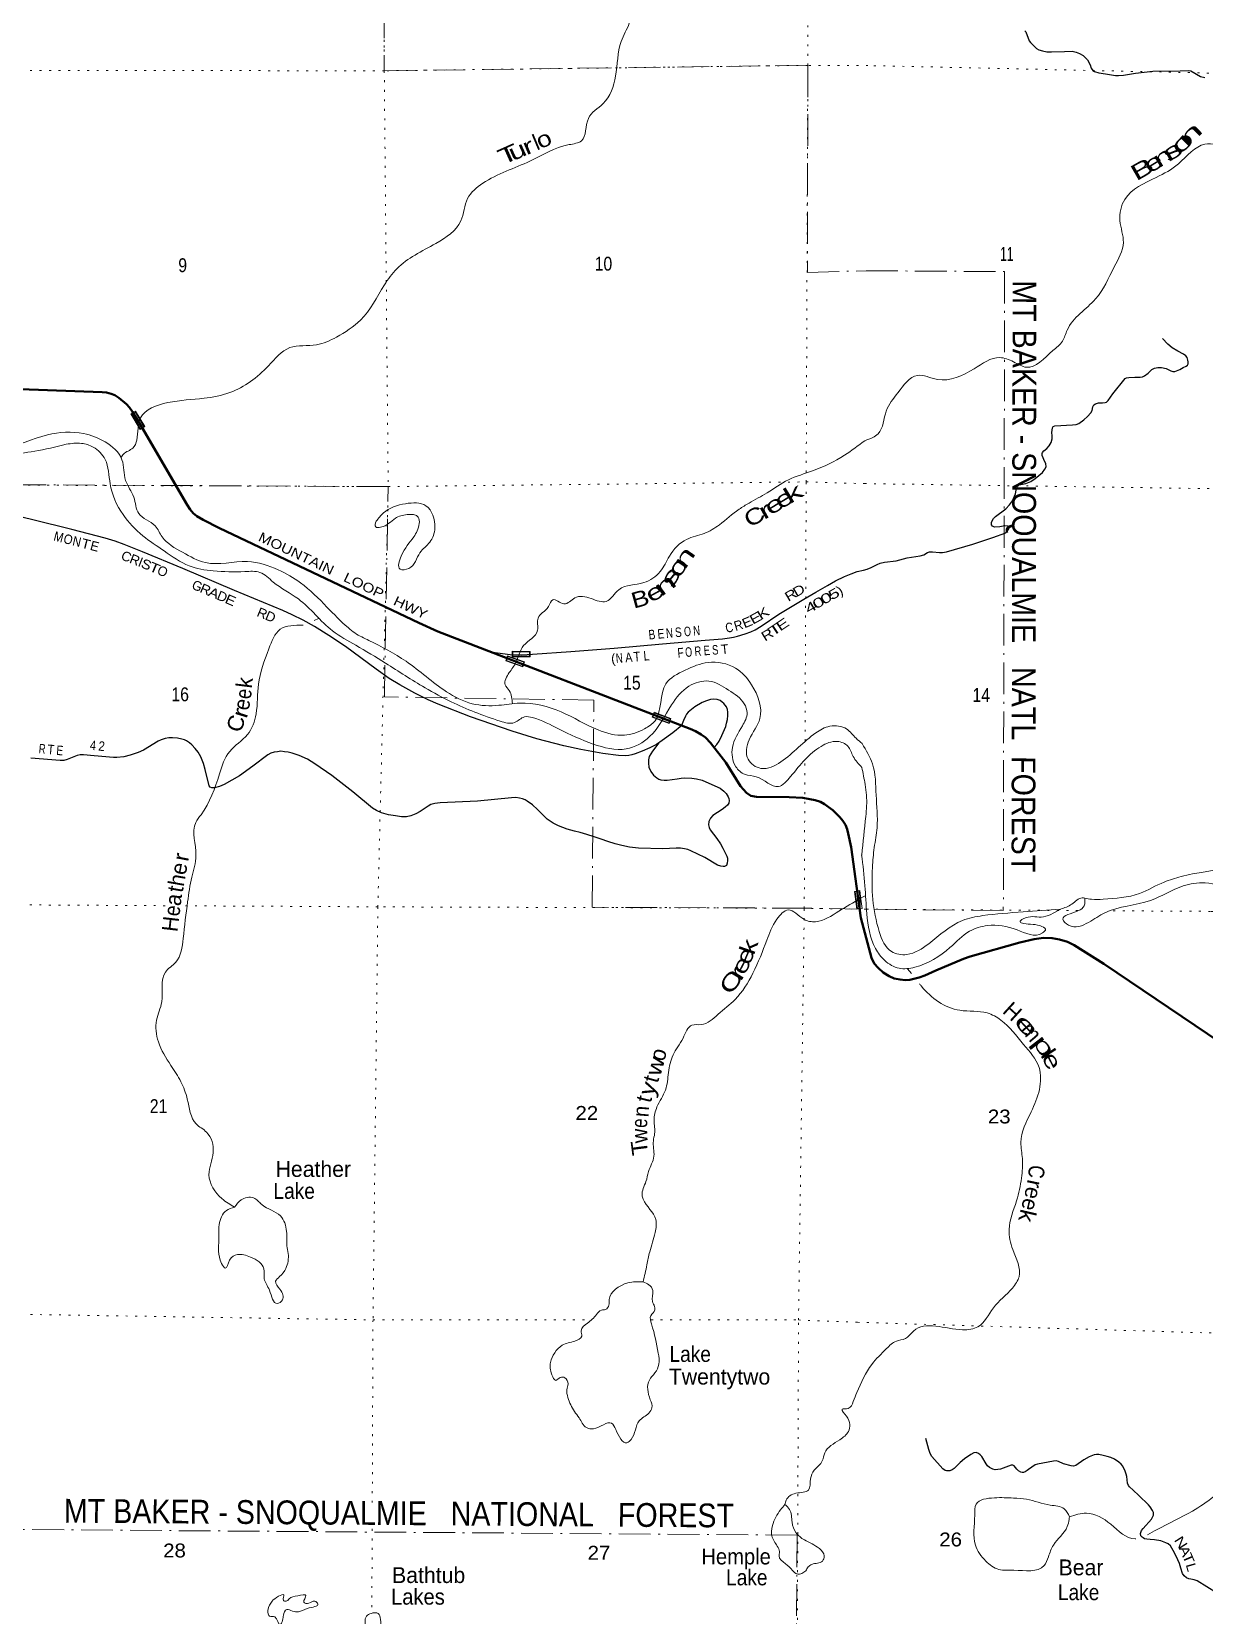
# Model space of a CAD drawing. Header units: feet. Extents: x -1048576 to 137166, y -268550 to 2097152.
# Drawn here: x -195165 to -180386, y 204763 to 224727 of the extents above; entities that cross this region are included whole.
import ezdxf
from ezdxf.enums import TextEntityAlignment as Align

# ---------------------------------------------------------------- set-up
doc = ezdxf.new("R2010")
doc.units = ezdxf.units.FT
doc.header["$LTSCALE"] = 80
doc.linetypes.add('DOT_DASHED', pattern=[7.7, 5, -1.2, 0.3, -1.2])
doc.linetypes.add('DOTTED', pattern=[1.5, 0.3, -1.2])
for name, color, linetype, lineweight in [('26', 7, 'Continuous', 40), ('29', 7, 'Continuous', 25), ('31', 7, 'Continuous', 13), ('39', 7, 'Continuous', 13), ('44', 7, 'DOT_DASHED', 13), ('61', 7, 'Continuous', 13), ('7', 7, 'DOTTED', 13)]:
    doc.layers.add(name, color=color, linetype=linetype, lineweight=lineweight)
for name, color, linetype in [('27', 7, 'Continuous'), ('30', 7, 'Continuous'), ('41', 7, 'Continuous')]:
    doc.layers.add(name, color=color, linetype=linetype)

msp = doc.modelspace()

# ---------------------------------------------------------------- linework, layer by layer
at = {"layer": '26'}
for points in [[(-199673.25, 220381.6), (-194276.07, 220181.1), (-194223.41, 220177.78), (-194162.51, 220162.54), (-194114.66, 220142.96), (-194067.37, 220109.9), (-193971.11, 220031.96), (-193929.79, 219988.44), (-193892.23, 219936.24), (-193777.81, 219743.16), (-193203.88, 218763.63), (-193167.46, 218703.35), (-193128.32, 218657.64), (-193082.64, 218620.65), (-193002.76, 218573.51), (-192798.55, 218466.06), (-190284.32, 217274.69), (-190043.86, 217164.77), (-186866.95, 215938.92), (-186798.12, 215907.91), (-186728.52, 215866.56), (-186671.98, 215827.39), (-186611.23, 215762.23), (-186416.9, 215513.69), (-186229.26, 215214.79), (-186157.6, 215132.07), (-186101.05, 215095.07), (-186031.44, 215081.2), (-185616.3, 215076.02), (-185444.22, 215066.78), (-185357.22, 215053.72), (-185288.25, 215037.63), (-185222.37, 215016.72), (-185172.35, 214990.61), (-185068.15, 214911.82), (-184980.95, 214825.21), (-184939.63, 214777.33), (-184909.46, 214728.65), (-184886.34, 214671.78), (-184873.29, 214619.55), (-184838.34, 214444.96), (-184715.35, 213555.74)], [(-184715.35, 213555.73), (-184580.61, 213053.04), (-184547.21, 212982.15), (-184498.28, 212924.48), (-184434.11, 212866.81), (-184356.07, 212820.1), (-184292.74, 212792.81), (-184219.88, 212776.49), (-184155.71, 212771.05), (-184096.31, 212774.61), (-183980.63, 212802.61), (-183909.94, 212829.81), (-183771.25, 212890.23), (-183419.82, 213038.01), (-183335.74, 213069.21), (-182711.37, 213246.81), (-182530.98, 213286.84), (-182412.44, 213303.16), (-182304.78, 213299.9), (-182209.08, 213282.49), (-182110.12, 213253.11), (-182024.3, 213211.61), (-181652.64, 212976.02), (-180178.39, 211981.28)]]:
    msp.add_lwpolyline(points, dxfattribs=at)
at = {"layer": '29'}
for points in [[(-182647.23, 224739.37), (-182634.61, 224724.66), (-182591.85, 224612.94), (-182575.99, 224590.06), (-182502.18, 224514.07), (-182471.71, 224497.06), (-182426.19, 224485.85), (-182371.92, 224475), (-182311.03, 224473.03), (-182149.62, 224479.24), (-182052.78, 224479.34), (-181998.68, 224469.57), (-181959.43, 224453.29), (-181913.84, 224427.23), (-181885.47, 224400.27), (-181859.56, 224372.96), (-181825.18, 224310.04), (-181809.63, 224268.75), (-181790.09, 224238.35), (-181770.55, 224225.33), (-181714.1, 224210.13), (-181632.42, 224196.45), (-181503.52, 224175.4), (-181467.66, 224174.34), (-181403.65, 224179.74), (-181251.22, 224205.47), (-181034.97, 224228.53), (-180690.14, 224234.39), (-180591.28, 224238.07), (-180556.96, 224231.84), (-180431.83, 224163.63), (-180378.93, 224149.35)], [(-182306.93, 219674.5), (-182299.47, 219732.84), (-182289.41, 219750.85), (-182270.62, 219758.38), (-182046.61, 219769.15), (-182000.67, 219774.73), (-181967.51, 219789.45), (-181905.14, 219833.35), (-181856.51, 219877.59), (-181816.13, 219922.36), (-181798.23, 219952.87), (-181789.05, 219999.06), (-181777.05, 220022.23), (-181755.88, 220036.61), (-181718.44, 220046.11), (-181670.67, 220048.28), (-181635.94, 220050.45), (-181618.3, 220057.52), (-181596.86, 220078.68), (-181539.19, 220160.55), (-181381.93, 220354.4), (-181364.96, 220362.2), (-181336.34, 220367.43), (-181261.92, 220371.83), (-181193.05, 220371.77), (-181163.06, 220375.51), (-181138.78, 220386.96), (-181095.4, 220422.32), (-181047.89, 220469.61), (-181012.86, 220486.83), (-180972.71, 220494.04), (-180923.85, 220495.52), (-180866.23, 220479.38), (-180808.78, 220452.09), (-180782.46, 220443.07), (-180756.68, 220443.41), (-180695.89, 220467.29), (-180650.23, 220492.36), (-180613.39, 220510.71), (-180599.08, 220523.42), (-180589.51, 220538.94), (-180587.34, 220564.99), (-180591.47, 220587.81), (-180602.54, 220621.43), (-180620.41, 220640.96), (-180645.96, 220660.51), (-180719.81, 220697.83), (-180791.42, 220740.84), (-180844.62, 220787.59), (-180913.41, 220859.86)], [(-184679.16, 217940.46), (-184634.1, 217953.26), (-184586.34, 217970.62), (-184508.18, 218011.87), (-184469.11, 218027.07), (-184414.83, 218037.92), (-184269.4, 218054.83), (-184131.37, 218093.89), (-183967.51, 218118.21), (-183919.84, 218133.45), (-183876.42, 218159.5), (-183849.39, 218167.85), (-183811.29, 218170.36), (-183722.28, 218159.5), (-183684.29, 218159.85), (-183633.27, 218170.36), (-183302.7, 218267.73), (-183050.73, 218350.48), (-182888, 218411.15), (-182869.08, 218428.71), (-182851.71, 218450.42), (-182845.2, 218472.13), (-182847.95, 218482.83), (-182862.57, 218493.84), (-182900.04, 218496.18), (-182960.77, 218485.53), (-183029.41, 218481.13), (-183055.79, 218491.67), (-183068.81, 218511.21), (-183066.64, 218539.43), (-183057.71, 218560.5), (-183040.59, 218591.53), (-183018.11, 218614.03), (-182888.69, 218713.84), (-182840.86, 218763.04), (-182803.68, 218810.67), (-182765.21, 218900.55), (-182751.85, 218973.63), (-182736.47, 219004.79), (-182717.11, 219014.88), (-182633.04, 219030.56), (-182573.82, 219058.3), (-182518.6, 219094.41), (-182426.18, 219171.19), (-182393.62, 219212.44), (-182380.59, 219242.84), (-182382.76, 219284.09), (-182398.37, 219313.49), (-182417.53, 219354.3), (-182428.35, 219383.95), (-182428.35, 219407.83), (-182423.97, 219421.05), (-182408.81, 219442.57), (-182370.32, 219472.22), (-182339.34, 219505.53), (-182316.02, 219549.62), (-182302.44, 219592.37), (-182301.87, 219634.03), (-182306.93, 219674.5)], [(-186969.34, 215978.43), (-187084.44, 215887.02), (-187219.43, 215789.34), (-187289.35, 215739.68), (-187374.24, 215700.51), (-187472.32, 215655.24), (-187556.77, 215624.75), (-187599, 215610.67), (-187638.3, 215603.84), (-187678.74, 215598.93), (-187770.24, 215601.29), (-187968.15, 215628.85), (-188241.73, 215676.36), (-188456.67, 215722.64), (-188800.02, 215812.4), (-189106.92, 215909.57), (-189632.76, 216091.55), (-190040.93, 216248.71), (-190167.6, 216302.66), (-190334.15, 216387.11), (-190526.5, 216492.67), (-190660.21, 216574.77), (-190825.02, 216691.37), (-191209.2, 216974.88), (-191417.89, 217116.64), (-191598.61, 217228.32), (-191741.61, 217306.65), (-191880.01, 217377.02), (-192000.16, 217429.74), (-192609.51, 217681.68), (-193258.19, 217959.39), (-193766.25, 218171.03), (-193998.22, 218261.37), (-194112.02, 218303.65), (-194237.48, 218341.13), (-194658.97, 218450.2), (-195148.31, 218574.3), (-195819.82, 218733.8)], [(-189385.51, 216910.74), (-189291.76, 216897.9), (-189133.12, 216877.38), (-188992.2, 216872.05), (-188853.97, 216879.73), (-188369.19, 216914.31), (-187824.9, 216955.61), (-187213.58, 217008.42), (-186675.09, 217056.01), (-186456.6, 217071.69), (-186369.81, 217083.82), (-186318.21, 217093.21), (-186269.7, 217104.76), (-186170.43, 217135.43), (-186102.4, 217161.23), (-186044.55, 217186.8), (-185971.04, 217231.61), (-185746.29, 217383.07), (-185581.64, 217484.95), (-185433.86, 217571.74), (-185283.73, 217660.88), (-185134.86, 217744.74), (-185032.74, 217803.97), (-184920.6, 217857.48), (-184838.04, 217893.11), (-184760.78, 217919.87), (-184679.16, 217940.46)], [(-186564.48, 215702.44), (-186531.45, 215740.23), (-186501.17, 215784.25), (-186466.48, 215852.76), (-186430.8, 215929.68), (-186416.73, 215969.57), (-186407.81, 216009.95), (-186395.61, 216056.35), (-186391.9, 216106.22), (-186390.92, 216150.18), (-186395.61, 216183.02), (-186409.75, 216215.93), (-186440.18, 216258.09), (-186461.82, 216276.51), (-186489.44, 216295.63), (-186524.63, 216307.36), (-186567.38, 216310.92), (-186611.42, 216307.36), (-186658.34, 216293.28), (-186716.25, 216270.31), (-186807.19, 216215.32), (-186890.47, 216149.94), (-186911.68, 216124.38), (-186926.17, 216099.19), (-186951.56, 216042.28), (-186973.35, 215979.98)], [(-192546.49, 215347.58), (-192738.52, 215235.98), (-192799.54, 215209.54), (-192859.11, 215196.29), (-192893.37, 215193.12), (-192914.49, 215202.51), (-192928.73, 215221.22), (-192977.15, 215424.98), (-192998.93, 215502.76), (-193031.77, 215584.86), (-193065.39, 215642.42), (-193102.15, 215690.42), (-193146.71, 215734.99), (-193177.21, 215763.14), (-193213.04, 215785.46), (-193240.55, 215800.68), (-193271.04, 215810.06), (-193327.34, 215821.79), (-193388.94, 215826.66), (-193435.24, 215824.13), (-193482.16, 215814.75), (-193533.3, 215797.99), (-193568.95, 215784.26), (-193754.24, 215669.35), (-193822.29, 215638.82), (-193924.21, 215605.34), (-194005.26, 215584.87), (-194090.81, 215575.52), (-194134.28, 215575.48), (-194376.35, 215598.79), (-194509.6, 215610.67), (-194553.44, 215609.75), (-194591.7, 215601.29), (-194718.37, 215552.03), (-194759.91, 215541.11), (-194807.51, 215537.95), (-195173.45, 215568.45)], [(-186979.46, 215315.32), (-186939.82, 215319.78), (-186842.66, 215318.37), (-186787.34, 215308.05), (-186714.63, 215289.29), (-186629.29, 215255.53), (-186489.43, 215190.77), (-186440.17, 215153.24), (-186412.02, 215122.74), (-186385.99, 215082.5), (-186376.84, 215061.75), (-186374.49, 215033.6), (-186379.11, 215001.48), (-186395.6, 214974.96), (-186423.75, 214951.5), (-186463.02, 214919.97), (-186578.85, 214847.79), (-186611.41, 214810.76), (-186632.31, 214771.15), (-186634.87, 214728.66), (-186627.83, 214693.47), (-186612.37, 214663.38), (-186529.31, 214557.42), (-186484.19, 214486.77), (-186451.9, 214433.09), (-186403.48, 214334.23), (-186393.26, 214306.42), (-186393.26, 214278.27), (-186400.95, 214245.31), (-186409.68, 214217.28), (-186430.79, 214200.86), (-186449.56, 214200.86), (-186477.71, 214207.9), (-186520.9, 214221.73), (-186680.62, 214314.79), (-186858.79, 214400.48), (-186895.25, 214416.67), (-186935.13, 214426.05), (-186986.59, 214433.74), (-187040.68, 214433.09), (-187210.88, 214424.34), (-187515.1, 214434.22), (-187631.82, 214447.16), (-187725.65, 214465.93), (-187811.53, 214488.2), (-187901.58, 214517.55), (-187986.03, 214545.7), (-188074.3, 214577.2), (-188166.65, 214606.69), (-188251.73, 214630.57), (-188323.82, 214646.56), (-188417.47, 214673.39), (-188523.21, 214714.59), (-188592.01, 214748.85), (-188666.3, 214801.38), (-188727.29, 214857.68), (-188788.91, 214922.08), (-188853.96, 214982.01), (-188919.96, 215026.13), (-188945.44, 215043), (-188979.35, 215054.69), (-189015.81, 215066.45), (-189062.73, 215071.14), (-189118.01, 215068.19), (-189547.33, 215026.43), (-190016.14, 215006.4), (-190085.49, 214998.43), (-190134.08, 214982.75), (-190167.59, 214965.58), (-190266.66, 214895.07), (-190324.75, 214867.06), (-190387.73, 214843.28), (-190440.74, 214829.21), (-190505.38, 214829.53), (-190578.1, 214841.26), (-190665.61, 214856.17), (-190754.03, 214878.79), (-190819.71, 214909.29), (-190870.12, 214938.86), (-191116.26, 215142.28), (-191380.37, 215350.44), (-191596.17, 215498.07), (-191689.02, 215554.29), (-191793.21, 215603.63), (-191883.63, 215632.55), (-191931.61, 215645.85), (-191976.18, 215650.54), (-192025.44, 215655.24), (-192066.52, 215649.79), (-192107.54, 215645.85), (-192149.76, 215631.78), (-192189.05, 215612.19), (-192376.3, 215468.11), (-192546.49, 215347.58)], [(-187258.64, 215761.49), (-187341.75, 215654.83), (-187380.82, 215589.54), (-187392.55, 215549.66), (-187392.55, 215507.44), (-187385.51, 215455.83), (-187359.71, 215399.54), (-187326.87, 215354.97), (-187286.99, 215319.78), (-187258.84, 215305.71), (-187235.38, 215296.32), (-187192.71, 215291.69), (-187155.63, 215291.63), (-187030.62, 215309.57), (-186979.46, 215315.32)], [(-181432.37, 206666.72), (-181464.44, 206694.4), (-181518.71, 206731.31), (-181564.31, 206753.02), (-181609.4, 206763.78), (-181662, 206776.9), (-181714.1, 206789.92), (-181744.5, 206792.09), (-181772.09, 206787.86), (-181835.68, 206761.7), (-181904.71, 206722.43), (-182005.02, 206653.15), (-182033.59, 206644.81), (-182065.81, 206646.64), (-182159.92, 206672.06), (-182224.29, 206703.08), (-182251.76, 206708.56), (-182287.25, 206707.42), (-182489.15, 206668.35), (-182517.04, 206658.42), (-182603.13, 206599.95), (-182617.24, 206588.02), (-182643.29, 206572.82), (-182662.83, 206561.97), (-182680.66, 206561.45), (-182699.74, 206568.48), (-182725.79, 206585.85), (-182748.08, 206607.46), (-182782.24, 206648.81), (-182799.28, 206657.12), (-182819.15, 206655.32), (-182953.76, 206604.32), (-182986.31, 206601.05), (-183021.05, 206598.88), (-183052.52, 206604.67), (-183092.69, 206624.93), (-183118.74, 206646.64), (-183135.56, 206671.24), (-183191.73, 206765.4), (-183209.93, 206785.58), (-183231.64, 206802.95), (-183259.86, 206813.81), (-183289.36, 206812.14), (-183329.33, 206789.93), (-183407.49, 206737.82), (-183461.63, 206691.16), (-183537.75, 206611.9), (-183561.63, 206596.71), (-183594.19, 206585.85), (-183633.27, 206583.68), (-183652.81, 206588.02), (-183681.03, 206609.73), (-183819.98, 206763.87), (-183841.94, 206801.18), (-183859.06, 206855.06), (-183893.78, 206990.08)], [(-181211.22, 206272.39), (-181283.09, 206340.28), (-181329.84, 206381.77), (-181342.1, 206400.21), (-181353.72, 206429.54), (-181362.4, 206512.03), (-181370.9, 206542.15), (-181384.11, 206579.34), (-181412.33, 206642.29), (-181432.32, 206668.73)], [(-180234.16, 205045.91), (-180476.36, 205199.02), (-180513.54, 205211.6), (-180556.96, 205218.11), (-180582.59, 205223.76), (-180609.06, 205235.48), (-180641.63, 205259.36), (-180661.6, 205290.23), (-180680.7, 205357.05), (-180698.9, 205414.21), (-180719.78, 205463.43), (-180761.03, 205552.44), (-180810.97, 205637.11), (-180841.36, 205665.34), (-180869.58, 205678.36), (-180932.54, 205700.07), (-181012.09, 205714.31), (-181069.31, 205717.44), (-181108.65, 205722.67), (-181138.79, 205728.3), (-181158.33, 205739.15), (-181167.01, 205747.84), (-181184.17, 205766.86), (-181188.72, 205793.43), (-181175.69, 205830.33), (-181155.77, 205856.98), (-181052.09, 205975.57), (-181036.75, 205999.67), (-181028.07, 206025.73), (-181027.92, 206057.72), (-181038.92, 206084.34), (-181067.14, 206132.1), (-181088.02, 206156.02), (-181211.22, 206272.39)]]:
    msp.add_lwpolyline(points, dxfattribs=at)
at = {"layer": '31'}
for p, q in [((-189108.97, 216916.2), (-188881.75, 216912.51)), ((-188881.75, 216912.51), (-188882.85, 216844.34))]:
    msp.add_line(p, q, dxfattribs=at)
msp.add_lwpolyline([(-188882.85, 216844.34), (-189110.07, 216848.03), (-189108.97, 216916.2)], dxfattribs=at)
msp.add_lwpolyline([(-189101.94, 216855.89), (-189101.1, 216908.07), (-188889.87, 216904.64), (-188890.71, 216852.46)], close=True, dxfattribs=at)
at = {"layer": '39'}
for p, q in [((-191548.57, 217328.78), (-191606.32, 217303.47)), ((-184717.89, 213801.85), (-184653.16, 213839.07)), ((-184124.41, 212911.09), (-184077.94, 212852.63))]:
    msp.add_line(p, q, dxfattribs=at)
for points in [[(-139726.18, 284721.75), (-139786.61, 284683.23), (-139865.18, 284636.58), (-139935.68, 284589.96), (-139981.99, 284555.51), (-140024.23, 284506.92), (-140030.24, 284490.75), (-140030.24, 284490.75), (-140086.75, 284492.64)], [(-186205.29, 228056.43), (-186377.9, 227794.52), (-186562.72, 227504.38), (-186905.4, 227109.77), (-187098.17, 226853.98), (-187308.87, 226654.77), (-187376.45, 226410.7), (-187476.63, 226087.98), (-187483.94, 225773.05), (-187547.83, 225442.14), (-187633, 224834.71), (-187734.84, 224602.86), (-187805.2, 224166.99), (-187964.01, 223820.23), (-188148.43, 223633.06), (-188236.34, 223350.69), (-188389.93, 223302.73), (-188885.26, 223096.36), (-189479.78, 222815.61), (-189670.27, 222624.42), (-189756.17, 222342.04), (-190070.15, 222058.37), (-190561.89, 221738.93), (-190718.11, 221535.52), (-191018.6, 221092.31), (-191324.23, 220877.26), (-191574.9, 220779.14), (-191912.12, 220743.88), (-192181.47, 220514.58), (-192665.21, 220178.96), (-192992.48, 220105.31), (-193448.86, 220050.24), (-193792.74, 219859.54), (-193840.28, 219579.06), (-193889.12, 219478.26), (-194008.51, 219401.93), (-194039.36, 219355.66)], [(-178486.13, 224527.31), (-178697.31, 224395.74), (-178905.51, 224338.15), (-179093.63, 224258.26), (-179373.87, 223928.52), (-179503.02, 223543.6), (-179847.73, 223236.35), (-180071.67, 223257.55), (-180380.22, 223309.4), (-180712.52, 223060.63), (-180991.94, 222890.33), (-181388.99, 222611.58), (-181448.89, 222345.43), (-181405.9, 222070.74), (-181520.52, 221762.45), (-181756.74, 221357.83), (-182114, 220965.87), (-182173.26, 220824.85), (-182294.98, 220706.32), (-182627.09, 220495.89), (-182790.22, 220565.25), (-182965.55, 220618.52), (-183287.2, 220478.69), (-183750.11, 220343.54), (-184002.16, 220393.11), (-184247.51, 220176.24), (-184394.03, 219944.79), (-184498.12, 219658.78), (-184565.47, 219610.96), (-184666.29, 219570.9)], [(-215452.01, 218861.27), (-215217.83, 218894.48), (-214925.25, 218871.34), (-214513.48, 218876.07), (-214111.08, 219062.55), (-213625.9, 219252.79), (-213446.41, 219215.88), (-213132.05, 219089.7), (-212935.72, 219226.36), (-212878.54, 219393.75), (-212787.19, 219524.69), (-212604.63, 219752.24), (-212585.84, 219907.64), (-212590.62, 220228.67), (-212403.83, 220504.67), (-212178.57, 220810.83), (-212057.72, 221254.62), (-212030.35, 221539.2), (-212167.41, 221588.1), (-212465.86, 221655.68), (-212717.49, 221826.08), (-212762.86, 222090.71), (-212727.85, 222266.24), (-212490.97, 222447.19), (-211993.3, 222736.33), (-211590.26, 223082.3), (-211317.51, 223150.07), (-211025.75, 222920.99), (-210824.21, 222847.66), (-210553.94, 222798.34), (-209975.31, 222634.97), (-209496.59, 222724.29), (-209269.91, 222881.04), (-209105.42, 223132.88), (-209104.04, 223478.12), (-209044.34, 223772.7), (-208865.73, 224020.46), (-208653.15, 224183.31), (-208322.4, 224117.65), (-208175.19, 224082.85), (-208077.09, 223882.66), (-207893.28, 223409.64), (-207742.6, 223233.5), (-207532.71, 223226.77), (-207391.82, 223127.39), (-207253.77, 222820.07), (-207228.04, 222692.79), (-207196.47, 222508.97), (-207026.38, 222138.95), (-206964.37, 221999.44), (-206992.97, 221912.72), (-206918.81, 221781.25), (-206709.78, 221558.49), (-206367.11, 221444.34), (-205972.05, 221307.8), (-205730.52, 221137.43), (-205584.16, 220888.63), (-205383.46, 220601.3), (-205144.06, 220404.69), (-204885.2, 220531.05), (-204588.08, 220635.09), (-204489.32, 220600.45), (-204260.71, 220732.97), (-203918.93, 220903.49), (-203450.05, 221057.44), (-203024.1, 221074.25), (-202550.13, 220983.9), (-202001.7, 220840.81), (-201336.67, 220578.23), (-200909.7, 220344.69), (-200484.28, 220228.24), (-200234.33, 220144.66), (-200000.01, 220192.37), (-199899.05, 220202.14), (-199792.6, 220068.55), (-199618.16, 219777.26), (-199433.01, 219641.39), (-199271.96, 219535.89), (-198999.99, 219405.81), (-198864.93, 219362.98), (-198560.54, 219265.09), (-197920.84, 219232.76), (-197627.51, 219397.37), (-197069.34, 219672.18), (-196794.55, 219746), (-196546.55, 219678.58), (-196220.26, 219505.92), (-195787.03, 219322.83), (-195467.89, 219382.38), (-195126.56, 219437.81), (-194728.58, 219527.39)], [(-197513.51, 219641.3), (-197016.06, 219875.92), (-196745.35, 219937.64), (-196487.22, 219880.29), (-196217.52, 219687.62), (-195802.44, 219508.62), (-195528.04, 219483.52), (-194966.28, 219645.25), (-194510.07, 219659.94), (-194240.01, 219556.11), (-194026.96, 219331.32), (-193981.57, 219070.73), (-193877.46, 218858.41), (-193815.7, 218654.29), (-193608.43, 218496.15), (-193520.17, 218358.58), (-193262.59, 218163.93), (-192974.48, 218033.8), (-192443.59, 218046.23), (-192058.48, 217944.05), (-191776.56, 217779.61), (-191442.72, 217473.67), (-191177.32, 217214.4), (-191090.8, 217147.49), (-190913.56, 217052.03), (-190446.33, 216790.09), (-189937.2, 216406.88), (-189611.34, 216254.96), (-189277.87, 216235.17), (-189013.35, 216262.59), (-188491.03, 216151.89), (-188025.68, 215924.28), (-187694.92, 215858.61), (-187440.29, 215938.55), (-187308.33, 216040.93), (-187173.63, 216505.03), (-186926.69, 216677.87), (-186639.69, 216775.88), (-186292.82, 216702.08), (-186091.81, 216493.48), (-185986.53, 216067.15), (-186120.8, 215801.07), (-186135.91, 215554.81), (-185972.88, 215439.21), (-185724.29, 215521.19), (-185282.83, 215887.22), (-185104.87, 215971.45), (-184895.1, 215936.45), (-184774.46, 215818.97), (-184699.32, 215753.37)], [(-194728.58, 219527.39), (-194536.79, 219536.87), (-194389.64, 219489.96), (-194238.88, 219334.02), (-194175.51, 219026.94), (-194013.56, 218638.78), (-193764.34, 218373.49), (-193494.64, 218180.83), (-193178.5, 217992.05), (-192878, 217930.52), (-192476.38, 217921.16), (-192288.71, 217910.46), (-192119.65, 217788.78), (-191803.61, 217575.78), (-191373.27, 217174.65), (-191081.33, 216992), (-190704.78, 216766.69), (-190207.47, 216456.2), (-189877.16, 216279.49), (-189260.24, 216035.44), (-189078.1, 216017.88), (-188953.49, 216088.77), (-188854.62, 216080.37), (-188518.13, 215933.93), (-188086.94, 215746.81), (-187671.39, 215684.9), (-187376.09, 215841.44), (-187100, 216240.31), (-186881.07, 216475.82), (-186630.54, 216539.63), (-186380.71, 216425.77), (-186183.59, 216253.52), (-186147.72, 216138.33), (-186206.9, 215977), (-186333.12, 215704.84), (-186289.68, 215460.41), (-186179.05, 215365.17), (-186031.83, 215334.41), (-185753.79, 215210.36), (-185599.88, 215337.06), (-185214.88, 215717.41), (-185010.77, 215779.35), (-184877.8, 215718.35), (-184811.7, 215590.95), (-184700.5, 215451.34)], [(-184666.29, 219570.9), (-184919.72, 219388.96), (-185322.17, 219190.37), (-185627.39, 219078.28), (-185896.5, 218913.59), (-186123.07, 218785.1), (-186248.52, 218706.77), (-186497.56, 218511.73), (-186687.73, 218401.29), (-186910.04, 218327.3), (-187126.85, 218116.01), (-187242.68, 217920.54), (-187449.11, 217781.89), (-187764.33, 217692.05), (-187922.35, 217545.17), (-188113.96, 217580.11), (-188319.8, 217588.84), (-188457.35, 217514.58), (-188596.42, 217565.5), (-188651.26, 217478.86), (-188783.03, 217333.92), (-188789.69, 217180.5), (-188964.05, 216987.24), (-189063.8, 216771.53), (-189145.04, 216646.61), (-189196.11, 216493.34), (-189145.94, 216420.49), (-189106.24, 216256.39)], [(-190822.81, 218555.87), (-190729.55, 218660.56), (-190452.56, 218776.77), (-190196.33, 218749.7), (-190082.39, 218472.74), (-190147.7, 218291.24), (-190271.35, 218158.39), (-190411.4, 217960.98), (-190522.44, 217953.26), (-190507.67, 218116.75), (-190349.27, 218358.51), (-190279.98, 218525.86), (-190291.77, 218606.66), (-190432.92, 218639.42), (-190580.45, 218593.45), (-190766.6, 218478.97), (-190829.15, 218483.21), (-190822.81, 218555.87)], [(-191743.01, 217245.61), (-192031.19, 217192.91), (-192175.47, 216947.05), (-192306.42, 216501.28), (-192336.18, 216125.85), (-192444.18, 215865.75), (-192669.07, 215654.48), (-192797.36, 215370.22), (-193029.5, 214856.13), (-193096.5, 214757.41), (-193094.11, 214341.5), (-193145.66, 214069.11), (-193199.37, 213758.36), (-193255.7, 213296.2), (-193349.75, 212995.67), (-193479.41, 212872.93), (-193525.31, 212497.55), (-193590.81, 212267.6), (-193567.68, 211992.95), (-193409.41, 211695.65), (-193285.09, 211489.32), (-193203.2, 211271.01), (-193091.42, 210957.71), (-192960.64, 210854.33), (-192876.88, 210597.65), (-192930.48, 210317.19), (-192768.18, 210015.84), (-192607.14, 209908.32)], [(-184699.32, 215753.37), (-184566.3, 215495.13), (-184521.9, 215103.37), (-184509.89, 214691.58), (-184545.49, 214441.46), (-184568.98, 214191.3), (-184482.32, 213381.55), (-184330.21, 213130.59), (-184134.61, 213093.38), (-183859.41, 213229.38), (-183434.03, 213522.14), (-183177.38, 213583.54), (-182670.51, 213629.69), (-182196, 213665.9)], [(-184704.03, 214346.72), (-184652.46, 214833.51), (-184643, 215103.92), (-184660.48, 215237.21), (-184701.31, 215452.36)], [(-182196, 213665.9), (-182442.76, 213566.1), (-182668.94, 213542.9), (-182707.49, 213504.72), (-182665.21, 213484.35), (-182542.14, 213473.7), (-182389.12, 213398.33), (-182423.6, 213366.2), (-182746.36, 213403.98), (-183117.47, 213458.14), (-183343.9, 213386.5), (-183591.2, 213181.75), (-184032.5, 212933.46), (-184233.06, 212920.03), (-184413.38, 213017.83), (-184530.7, 213169.97), (-184638.59, 213608.31), (-184663.02, 213959.61), (-184704.51, 214351.24)], [(-181890.71, 213804.24), (-181807.82, 213789.28), (-181662.49, 213790.65), (-181201.91, 213863.24), (-180892.35, 214007.17), (-180678.05, 214074.82), (-180536.59, 214108.49), (-180421.45, 214126.14), (-180237.62, 214155.58), (-180062.26, 214108.37), (-179867.67, 213875.38), (-179745.34, 213329.88), (-179732.19, 213140.09), (-179646.31, 212962.09), (-179611.66, 212634.96), (-179648.65, 212507.98), (-179657.17, 212421.22), (-179696.14, 212300.3), (-179818.44, 212068.74), (-179795.38, 211842.59), (-179580.48, 211582.24), (-179132.93, 211147.54), (-179034.37, 211072.18), (-178729.5, 211088.97), (-178081.63, 211079.98), (-177938.93, 210962.28), (-177611.86, 210585.39), (-176884.32, 210147.19), (-176706.11, 210092.86), (-175979.14, 210158.2), (-175922.21, 210238.67), (-175840.73, 210381.61), (-175690.68, 210516.16), (-175568.86, 210654.87), (-175545.94, 210794.04), (-175613.95, 210913.42), (-175767.01, 210980.72), (-176084.03, 210955.92), (-176287.12, 211104.17), (-176459.65, 211308.8), (-176443.71, 211661.94), (-176305.29, 211887.37), (-176113.07, 211979.35), (-175791.81, 212042.48), (-175101.4, 212063.58), (-174835.97, 211870.64), (-174734.41, 211601.74), (-174682.06, 211577.29), (-174516.06, 211671.4), (-174347.41, 211888.62), (-174158.74, 212075.47), (-174049.54, 212115.34), (-173867.97, 212098.38), (-173474.15, 212141), (-173085.22, 212411.72), (-172844.1, 212592.28), (-172655.91, 212684.28), (-172560.18, 212853.38), (-172579.06, 213105.76), (-172521.85, 213240.73), (-172370.45, 213244.08), (-172105.16, 213022.89), (-171859.22, 212569.67), (-171982.9, 212463.25), (-172231.64, 212369.52), (-172299.15, 212196.24), (-172256.07, 211937.7), (-172015.14, 211688.36), (-171444.17, 211381.73), (-171044.41, 211333.92), (-170268.57, 211420.1), (-170062.88, 211382.84), (-169837.26, 211297.05), (-169533.92, 211408.71), (-169178.91, 211362.7), (-168911.29, 211202.04), (-168706.76, 210940.75), (-168537.9, 210806.78), (-168341.4, 210553.6), (-167668.19, 210025.49), (-167509.59, 209975.5), (-167290.27, 210068.49), (-166942.21, 210242.51), (-166788.57, 210288.24), (-166399.17, 210258.22), (-166180.98, 210297.6), (-165621.73, 210325.35), (-165430.31, 210261.92), (-165215.32, 210013.54), (-165030.65, 209817.93), (-164861.19, 209737.51)], [(-181890.71, 213804.24), (-181899.07, 213708.96), (-181978.13, 213642.71), (-182168.39, 213538.62), (-182096.12, 213463.61), (-181843.63, 213498.8), (-181639.15, 213618.98), (-181063.09, 213775.83), (-180652.42, 213957.64), (-180375.69, 213996.76), (-180043.33, 213864.06), (-179897.46, 213578.82), (-179842.23, 213328.3), (-179858.88, 213231.49), (-179815.28, 213073.86), (-179764.85, 212676.02), (-179824.61, 212438.13), (-179943.25, 212133.89), (-179898.33, 211841.03), (-179654.35, 211521.38), (-179228.53, 211121.46), (-179061.09, 210977.44), (-178661.42, 210981.69), (-178191.13, 210981.58), (-178074.43, 210910.41), (-177849.8, 210630.87), (-177407.36, 210318.04), (-177071.16, 210138.49), (-176258.62, 209973.31), (-175979.84, 210020.95), (-175839.95, 210141.42), (-175742.22, 210306.48), (-175567.72, 210483.31), (-175441.52, 210688.61), (-175528.75, 210995.79), (-175754.24, 211107.82), (-176022.75, 211096.92), (-176202.05, 211162.32), (-176368.62, 211348.76), (-176327.51, 211491.88), (-176179.24, 211672.86), (-175944.15, 211857.48), (-175624.96, 211910.53), (-175122.15, 211954.69), (-174876.99, 211743.67), (-174785.51, 211476.84), (-174674.46, 211484.41), (-174354.51, 211686.82), (-174214.27, 211873.89), (-174070.6, 211943.88), (-173870.68, 211963.16), (-173292.61, 212117.98), (-172818.4, 212487.21), (-172514.36, 212736.11), (-172458.94, 212913.48), (-172490.22, 213111.42), (-172429.46, 213151.51), (-172250.29, 213059.87), (-171939.25, 212707.28), (-171931.78, 212590.18), (-172004.6, 212560.23), (-172220.99, 212478.46), (-172349.18, 212279.22), (-172365.08, 211934.16), (-172222.76, 211743.79), (-172004.12, 211476.38), (-171535.42, 211320.88), (-171135.66, 211238.28), (-170701.56, 211216.19), (-170184.5, 211282.47), (-169898.17, 211226.69), (-169710.4, 211237.95), (-169368.98, 211296.96), (-169086.82, 211216.97), (-168887.91, 211038.45), (-168757.68, 210850.16), (-168681.13, 210821.56), (-168597.01, 210694.02), (-168085.33, 210151.55), (-167813.75, 209990.71), (-167366, 209864.98), (-166961.12, 210097.28), (-166549.03, 210162.02), (-166276.42, 210185.01), (-165727.14, 210237.02), (-165445.14, 210124.74), (-165071.93, 209783.15), (-164880.45, 209641.82), (-164567.64, 209632.34), (-164276, 209824.78), (-164181.54, 210137.2)], [(-184717.89, 213801.85), (-184991.02, 213639.19), (-185284.22, 213506.87), (-185433.46, 213537.64), (-185628.77, 213655.36), (-185772.54, 213538.72), (-185900.76, 213272.63), (-186073.97, 212859.3), (-186299.33, 212526.89), (-186514.02, 212339.82), (-186726.47, 212209.27), (-186843.56, 212203.58), (-186955.23, 212040.41), (-187081.21, 211826.8), (-187138.61, 211604.9), (-187177.84, 211384.96), (-187283.63, 211173.3), (-187320.65, 211001.81), (-187313.25, 210832.2), (-187329.74, 210745.43), (-187322.44, 210551.59), (-187389.81, 210357.99), (-187422.61, 210230.9), (-187471.74, 210059.44), (-187457.81, 210008.92), (-187299.38, 209752.01), (-187306.08, 209588.49), (-187375.68, 209344.42), (-187410.64, 209181), (-187459.93, 208967.15)], [(-182197.46, 213665.79), (-182054.38, 213729.85), (-181924.8, 213807.98), (-181890.03, 213804.12)], [(-183976.84, 212725.45), (-183950.98, 212692.91), (-183466.1, 212389.99), (-183121.12, 212356.14), (-182950.02, 212266.56), (-182662.96, 211960.49), (-182468.66, 211670.99), (-182464.04, 211392.44), (-182568.43, 211110.34), (-182697.59, 210723.41), (-182678.44, 210521.49), (-182689.8, 210275.3), (-182751.83, 209988.98), (-182846.55, 209626.1), (-182799.4, 209373.6), (-182720.43, 209032.14), (-182803.92, 208889.22), (-183043.38, 208638), (-183238.37, 208400.72), (-183432.34, 208363.25), (-184052.08, 208345.87), (-184153.49, 208251.46), (-184266.69, 208219.68), (-184390.3, 208125.38), (-184577.02, 207926.4), (-184765.31, 207571.7)], [(-192607.14, 209908.32), (-192710.25, 209866.25), (-192801.79, 209686.86), (-192806.59, 209493.06), (-192771.43, 209200.19), (-192725.25, 209137.46), (-192670.35, 209240.25), (-192571.17, 209310.6), (-192405.79, 209277.76), (-192236.83, 209129.84), (-192233.28, 209006.67), (-192167.26, 208861.09), (-192071.04, 208693.21), (-192004.25, 208739.43), (-192036.01, 208872.78), (-192090.11, 208973.91), (-192039.42, 209032.29), (-191960.28, 209137.03), (-191931.28, 209324.7), (-191947.04, 209421.66), (-191952.37, 209603.38), (-192028.3, 209797.44), (-192265.9, 209941.55), (-192368.5, 210026.68), (-192526.04, 209998.92), (-192607.14, 209908.32)], [(-187459.93, 208967.15), (-187651.73, 208953.63), (-187886.71, 208742.39), (-187891.02, 208673.76), (-187931.61, 208617.36), (-187984.11, 208611.47), (-188046.91, 208555.14), (-188160.37, 208446.48), (-188239.47, 208349.82), (-188231.67, 208281.15), (-188318.7, 208220.86), (-188478.37, 208166.86), (-188626.57, 207951.31), (-188609.02, 207795.79), (-188556.82, 207724.96), (-188502.18, 207761.13), (-188443.67, 207756.9), (-188403.61, 207680.05), (-188420.04, 207607.42), (-188406.31, 207508.45), (-188324.25, 207332.54), (-188266.04, 207251.59), (-188173.68, 207130.16), (-188084.92, 207115.74), (-187856.57, 207183.66), (-187802.39, 207104.74), (-187661.76, 206938.74), (-187611.14, 206978.95), (-187507.27, 207214.84), (-187385.77, 207313.38), (-187347.17, 207377.86), (-187368.96, 207480.9), (-187380.08, 207729.27), (-187309.09, 207817.87), (-187260.2, 207928.76), (-187267.72, 208068.09), (-187353.04, 208437.84), (-187362.73, 208538.81), (-187309.95, 208615.37), (-187313.84, 208653.74), (-187341.83, 208720.45), (-187337.25, 208857.73), (-187385.4, 208930.57), (-187459.93, 208967.15)], [(-181100.12, 205779.4), (-180986.88, 205841.39), (-180535.55, 206077.51), (-180012.76, 206472.76), (-179659.38, 206895.02), (-179561.06, 207175.12), (-179486.01, 207639), (-179293.75, 208128.59), (-179089.41, 208498.25)], [(-184765.31, 207571.7), (-184809.73, 207456.55), (-184874.65, 207371.96), (-184949.38, 207360.09), (-184895.23, 207273.1), (-184871.78, 207079.2), (-184979.16, 206976.58), (-185169.56, 206809.61), (-185200.23, 206710.78), (-185301.62, 206591.99), (-185348.47, 206485.13), (-185375.28, 206341.87), (-185532.87, 206302), (-185656.33, 206215.58), (-185672.71, 206159.1)], [(-182085.17, 206003.98), (-182152.17, 206105), (-182327.53, 206152.21), (-182625.88, 206226.22), (-182789.29, 206241.09), (-183031.49, 206244.2), (-183262.01, 206162.49), (-183278.85, 206027.34), (-183270.72, 205647.85), (-183140.55, 205447.45), (-182975.58, 205341.75), (-182785.91, 205330.8), (-182406.14, 205389.63), (-182351.07, 205500.39), (-182287.73, 205649.47), (-182112.96, 205880.79), (-182090.29, 205971.51), (-182086.08, 206003.78)], [(-185672.71, 206159.1), (-185725.45, 206092.65), (-185829.17, 205895.12), (-185831.78, 205747.74), (-185757.62, 205616.27), (-185739.71, 205551.61), (-185745.92, 205513.27), (-185665.58, 205414.08), (-185577.11, 205329), (-185516.73, 205284.39), (-185458.17, 205292.28), (-185409.6, 205324.43), (-185377.11, 205372.78), (-185332.58, 205404.94), (-185199.2, 205446.91), (-185176.74, 205511.45), (-185236.92, 205604.51), (-185426.21, 205714.14), (-185532.82, 205805.34), (-185580.74, 205936.72), (-185614.41, 206098.35), (-185672.33, 206160.42)], [(-182086.08, 206003.78), (-181871.89, 206051.26), (-181563.79, 205910.6), (-181257.93, 205727.57), (-181250.29, 205727.69)], [(-191876.99, 204815.02), (-191801.9, 204807.87), (-191690.72, 204849.91), (-191557.27, 204908.03), (-191597.51, 204940.46), (-191670.28, 204914.45), (-191734.81, 204928.79), (-191708.23, 205013.5), (-191811.18, 205009.79), (-191918.32, 204969.76), (-191958.81, 204939.6), (-191991.05, 204951.82), (-191984.72, 205022.46), (-192055.44, 205002.5), (-192134.4, 204940.17), (-192187.34, 204825.25), (-192165.43, 204750.48), (-192100.88, 204742.2), (-192034.66, 204645.08), (-192002.15, 204699.49), (-191991.79, 204766.08), (-191949.12, 204836.6), (-191876.99, 204815.02)], [(-190865.42, 204792.75), (-190932.14, 204764.7), (-190962.67, 204700.19), (-190964.91, 204643.67), (-190993.31, 204607.42), (-191060.22, 204532.93), (-190991.72, 204500.41), (-190834.25, 204510), (-190779.8, 204497.71), (-190796.06, 204469.5), (-190804.32, 204423.09), (-190711.36, 204451.06), (-190690.9, 204519.63), (-190755.41, 204540.03), (-190765.29, 204594.57), (-190766.84, 204711.68), (-190798.84, 204786.48), (-190865.42, 204792.75)]]:
    msp.add_spline(points, degree=3, dxfattribs=at)
at = {"layer": '44'}
for points in [[(-206477.05, 230468.43), (-206484.31, 229748.49), (-201190.87, 229632), (-201222.47, 226862.55), (-190716.82, 226894.86), (-190720.83, 224234), (-185382.58, 224302.57), (-185388.05, 221692.15), (-184648.02, 221713.43)], [(-184648.02, 221713.43), (-182902.33, 221702.01), (-182918.93, 213649.13), (-184714.45, 213664.85)], [(-184714.45, 213664.85), (-185432.73, 213677.71), (-188101.22, 213688.82), (-188079.7, 216301.04), (-190719.62, 216340.03), (-190671.38, 218992.27), (-206502.77, 219072.82), (-206583, 208452.39), (-201321.49, 208360.51)], [(-185550.19, 200442.91), (-185517.29, 205774.4), (-196058.85, 205849.79), (-196019.52, 208568.57), (-199740.71, 208407.14)]]:
    msp.add_lwpolyline(points, dxfattribs=at)
at = {"layer": '61'}
for p, q in [((-193855.86, 219944.45), (-193740.47, 219748.67)), ((-193740.47, 219748.67), (-193799.21, 219714.05)), ((-189166.42, 216859.83), (-188952.83, 216782.22)), ((-188952.83, 216782.22), (-188976.11, 216718.14)), ((-187320.74, 216147.97), (-187107.88, 216068.39)), ((-187107.88, 216068.39), (-187131.75, 216004.53)), ((-184727.95, 213898.3), (-184713.41, 213790.72)), ((-184697.5, 213673.11), (-184714.4, 213670.83)), ((-184713.41, 213790.75), (-184697.5, 213673.11)), ((-184713.41, 213790.75), (-184697.5, 213673.11))]:
    msp.add_line(p, q, dxfattribs=at)
for points in [[(-193799.21, 219714.05), (-193914.59, 219909.83), (-193855.86, 219944.45)], [(-188976.11, 216718.14), (-189189.7, 216795.75), (-189166.42, 216859.83)], [(-187131.75, 216004.53), (-187344.61, 216084.11), (-187320.74, 216147.97)], [(-184765.06, 213663.97), (-184795.51, 213889.18), (-184727.95, 213898.3)], [(-184697.5, 213673.11), (-184714.4, 213670.83), (-184765.06, 213663.97)]]:
    msp.add_lwpolyline(points, dxfattribs=at)
for points in [[(-193903.63, 219906.99), (-193858.69, 219933.48), (-193751.42, 219751.5), (-193796.37, 219725)], [(-189179.45, 216800.53), (-189161.63, 216849.58), (-188963.07, 216777.43), (-188980.89, 216728.38)], [(-187334.31, 216088.8), (-187316.04, 216137.67), (-187118.17, 216063.69), (-187136.44, 216014.82)], [(-184734.8, 213889.3), (-184786.51, 213882.32), (-184758.2, 213672.96), (-184722.34, 213677.81), (-184721.41, 213790.3)]]:
    msp.add_lwpolyline(points, close=True, dxfattribs=at)
at = {"layer": '7'}
for p, q in [((-181978.99, 213647.68), (-184714.45, 213664.85)), ((-190873.32, 205851.81), (-190877.55, 204788.14))]:
    msp.add_line(p, q, dxfattribs=at)
for points in [[(-190738.76, 229542.78), (-190720.83, 224234), (-190671.38, 218992.27), (-190801.77, 213694.15), (-190862.84, 208487.44), (-190872.13, 206150.39)], [(-185418.01, 215782.99), (-185403.46, 219051.32), (-185382.58, 224302.57), (-185394.09, 229529.7)], [(-184624.76, 224299.88), (-185382.58, 224302.57), (-190720.83, 224234), (-195912.81, 224239.4), (-201249.58, 224208.05), (-206505.45, 224214.79), (-211739.79, 224564.69), (-215395.7, 224699.84)], [(-175029.36, 224094.58), (-180208.09, 224202.75), (-184624.76, 224299.88)], [(-213024.11, 219126.76), (-211767.79, 219044.94), (-206502.77, 219072.82), (-201216.98, 219045.73), (-195927.63, 219013.35), (-190671.38, 218992.27), (-185403.46, 219051.32), (-184667.54, 219029.83)], [(-184667.54, 219029.83), (-180222.95, 218965.22), (-175029.64, 218945.8), (-169929.77, 218816.2), (-169709.84, 218801.08), (-164629.54, 218779.74), (-164462.06, 218770.91), (-159306.95, 218779.91), (-159187.82, 218787.45), (-153996.43, 218788.22), (-153892.37, 218792.17)], [(-185544.14, 184345.2), (-185504.73, 187374.51), (-185635.5, 192672.33), (-185580.72, 197820.5), (-185519.18, 203146.32), (-185499.96, 208486.41), (-185427.39, 213675.83), (-185419.24, 215506.33)], [(-193483.12, 213709.05), (-195946.55, 213722.74), (-201250.99, 213699.36), (-206541.5, 213774.93), (-211814.67, 213852.33), (-215496.96, 214184.35)], [(-184714.45, 213664.85), (-185427.39, 213676.92), (-190801.77, 213694.15), (-193246.06, 213707.73)], [(-179917.23, 213633.77), (-180308.92, 213637.19), (-181561.85, 213645.06)], [(-214885.34, 208741.96), (-211806.96, 208683.77), (-206583, 208452.39), (-201321.49, 208360.51), (-196019.52, 208568.57), (-190862.84, 208487.44), (-188118.89, 208486.91)], [(-187357.39, 208486.77), (-185499.96, 208486.41), (-184757.43, 208456.87)], [(-184757.43, 208456.87), (-180324.17, 208322.97), (-179577.88, 208302.53)]]:
    msp.add_lwpolyline(points, dxfattribs=at)

# ---------------------------------------------------------------- texts
at = {"layer": '27', "width": 1.2}
msp.add_text('MOUNTAIN   LOOP   HWY', height=120, rotation=334.646, dxfattribs=at).set_placement((-192318.76, 218314.65))
at = {"layer": '30'}
for s, rotation, width, p in [('M', 345.769, 0.9, (-194838.16, 218299.63)), ('O', 345.769, 0.9, (-194718.64, 218269.32)), ('N', 346.952, 0.9, (-194607.88, 218240.97)), ('T', 345.492, 1.15, (-194496.01, 218211.77)), ('C', 338.722, 1.05, (-193992.7, 218055.25)), ('R', 338.722, 1.05, (-193885.26, 218013.44)), ('S', 337.385, 1.15, (-193741.16, 217954.92)), ('T', 337.385, 1.35, (-193637.9, 217911.73)), ('R', 336.823, 1.1, (-192996.68, 217640.75)), ('A', 337.275, 1.2, (-192890.3, 217595.46)), ('D', 337.504, 1.05, (-192785.27, 217550.91)), ('E', 336.823, 1.2, (-192680.92, 217505.58)), ('R', 30.425, 1.25, (-185566.75, 217574.87)), ('D', 30.425, 1.25, (-185465.07, 217632.29)), ('0', 29.393, 1.6, (-185122.58, 217533.58)), ('5', 29.393, 1.5, (-185025.03, 217588.53)), (')', 30.114, 1.1, (-184950.27, 217632.16)), ('R', 337.537, 1.05, (-192280.94, 217340.22)), ('D', 337.537, 1.05, (-192176.15, 217296.9)), ('E', 28.802, 1.3, (-186014.85, 217283.29)), ('K', 32.542, 1.35, (-185914.32, 217344.91)), ('4', 30.425, 1.55, (-185317.05, 217420)), ('0', 30.7, 1.65, (-185218.89, 217478.41)), ('S', 5.05, 0.8, (-187009.52, 217096.73)), ('O', 5.05, 0.7, (-186894.23, 217106.92)), ('N', 5.05, 0.75, (-186779.4, 217117.06)), ('C', 10.314, 0.85, (-186362.02, 217157.66)), ('R', 16.625, 0.95, (-186240.17, 217186.91)), ('E', 22.802, 1.15, (-186123.85, 217227.5)), ('T', 33.976, 1.65, (-185763.45, 217142.39)), ('E', 33.976, 1.45, (-185668.26, 217206.54)), ('B', 4.937, 0.8, (-187342.24, 217067.57)), ('E', 4.937, 0.8, (-187229.74, 217077.29)), ('N', 5.05, 0.75, (-187122, 217086.78)), ('R', 31.366, 1.25, (-185861.67, 217074.91)), ('N', 4.937, 0.75, (-187754.43, 216770.99)), ('A', 4.937, 0.85, (-187634.21, 216779.64)), ('T', 4.937, 0.9, (-187531.54, 216790.21)), ('L', 4.937, 0.85, (-187411.3, 216800.63)), ('F', 5.05, 0.8, (-186981.1, 216838.22)), ('O', 5.05, 0.7, (-186879.52, 216847.19)), ('R', 5.05, 0.75, (-186762.96, 216857.49)), ('E', 4.105, 0.75, (-186651.1, 216867.15)), ('S', 4.105, 0.75, (-186545.4, 216874.71)), ('T', 6.109, 0.95, (-186423.99, 216883.01)), ('R', 355.236, 0.75, (-195036.56, 215626.76)), ('T', 355.236, 0.9, (-194927.9, 215618.23)), ('E', 355.236, 0.8, (-194815.14, 215606.41)), ('4', 354.905, 0.85, (-194396.88, 215670.89)), ('2', 354.5, 0.9, (-194288.71, 215660.68)), ('N', 302.517, 1.3, (-180731.17, 205648.53)), ('A', 294.864, 1.25, (-180682.03, 205546.01)), ('T', 292.988, 1.35, (-180640.91, 205457.94)), ('L', 285.952, 1.15, (-180606.5, 205352.13))]:
    msp.add_text(s, height=120, rotation=rotation, dxfattribs=dict(at, width=width)).set_placement(p, align=Align.CENTER)
for s, rotation, p in [('E', 345.492, (-194384.87, 218183.01)), ('I', 338.318, (-193812.89, 217985.2)), ('O', 337.385, (-193536.94, 217869.34)), ('G', 336.823, (-193100.91, 217685.37)), ('(', 4.339, (-187830.22, 216764.66))]:
    msp.add_text(s, height=120, rotation=rotation, dxfattribs=at).set_placement(p, align=Align.CENTER)
at = {"layer": '41'}
for s, rotation, p in [('l', 22.838, (-188769.95, 223239.68)), ('k', 82.881, (-192383.36, 216508.91)), ('e', 79.391, (-193211.26, 214159.22)), ('h', 80.089, (-193236.24, 214015.46)), ('t', 80.299, (-193255.79, 213903.1)), ('a', 82.657, (-193278.23, 213772.32)), ('H', 83.444, (-193316.54, 213467.5)), ('H', 317.628, (-182870.03, 212301.88)), ('m', 310.075, (-182640, 212057.19)), ('o', 76.136, (-187174.09, 211808.9)), ('t', 74.488, (-187264.13, 211499.04)), ('t', 76.587, (-187352.91, 211250.76)), ('e', 258.519, (-182642.89, 210104.35)), ('e', 257.029, (-182678.27, 209962.1))]:
    msp.add_text(s, height=200, rotation=rotation, dxfattribs=at).set_placement(p, align=Align.CENTER)
for s, rotation, width, p in [('o', 22.838, 1.25, (-188672.71, 223280.63)), ('o', 42.079, 1.9, (-180600.45, 223256.4)), ('n', 44.028, 2.1, (-180498.21, 223363.09)), ('T', 24.171, 1.55, (-189118.83, 223091.22)), ('u', 24.171, 1.45, (-189004.58, 223136.06)), ('r', 22.838, 1.45, (-188870.11, 223191.84)), ('n', 31.364, 1.65, (-180858.53, 223065.34)), ('s', 31.358, 1.8, (-180739.31, 223139.79)), ('B', 29.844, 1.6, (-181119.99, 222909.09)), ('e', 31.364, 1.55, (-180978.2, 222992.39)), ('k', 31.182, 1.7, (-185517.3, 218823.72)), ('e', 31.749, 1.55, (-185757.88, 218682.38)), ('e', 31.182, 1.5, (-185635.35, 218755.79)), ('C', 29.619, 1.3, (-186008.44, 218530.74)), ('r', 29.497, 1.65, (-185873.29, 218604.84)), ('o', 57.266, 1.55, (-186942.45, 217923.31)), ('n', 55.326, 1.75, (-186859.98, 218042.9)), ('n', 36.219, 1.8, (-187125.38, 217675.55)), ('s', 60.319, 1.7, (-187029.73, 217806.19)), ('B', 15.77, 1.25, (-187469.03, 217482.06)), ('e', 28.614, 1.45, (-187268.11, 217575.49)), ('e', 84.132, 0.85, (-192395.73, 216370.37)), ('e', 80.222, 0.95, (-192417.85, 216231.31)), ('C', 71.831, 1.05, (-192497.26, 215975.22)), ('r', 72.889, 1.25, (-192440.88, 216111.79)), ('r', 79.176, 1.1, (-193184.1, 214304.57)), ('e', 82.657, 0.9, (-193296.04, 213634.08)), ('k', 70.536, 1.35, (-186033.37, 213160.03)), ('e', 62.662, 1.4, (-186136.35, 212912.84)), ('e', 66.991, 1.3, (-186081.15, 213038.8)), ('C', 53.84, 1.5, (-186272.38, 212686.87)), ('r', 58.399, 1.7, (-186190.69, 212808)), ('e', 313.236, 1.95, (-182699.84, 212130.83)), ('p', 307.766, 1.85, (-182487.82, 211879.6)), ('l', 302.721, 1.3, (-182436.87, 211790.17)), ('e', 297.223, 1.4, (-182394.16, 211708.07)), ('w', 74.353, 1.2, (-187211.71, 211659.96)), ('y', 71.044, 1.25, (-187307, 211371.23)), ('n', 85.332, 0.95, (-187386.86, 211107.88)), ('e', 87.337, 0.8, (-187406.97, 210964.28)), ('w', 92.549, 0.95, (-187405.34, 210811.49)), ('T', 97.3, 1.15, (-187406.17, 210668.32)), ('C', 263.776, 0.85, (-182600.5, 210364.52)), ('r', 258.519, 1.1, (-182620.58, 210220.31)), ('k', 256.974, 1.15, (-182714.4, 209821.61))]:
    msp.add_text(s, height=200, rotation=rotation, dxfattribs=dict(at, width=width)).set_placement(p, align=Align.CENTER)
for s, p in [('Heather', (-192090.79, 210289.96)), ('Twentytwo', (-187134.74, 207672.11)), ('Bear', (-182221.92, 205267.21)), ('Bathtub', (-190622.47, 205169.9))]:
    msp.add_text(s, height=200, dxfattribs=at).set_placement(p)
for s, width, p in [('Lake', 0.9, (-192117.12, 210013.35)), ('Lake', 0.9, (-187125.96, 207957.51)), ('Hemple', 0.95, (-186724.39, 205404.39)), ('Lake', 0.9, (-186412.79, 205140.97)), ('Lakes', 0.95, (-190635.64, 204897.68)), ('Lake', 0.9, (-182230.6, 204954.23))]:
    msp.add_text(s, height=200, dxfattribs=dict(at, width=width)).set_placement(p)
at = {"layer": '44', "width": 0.9}
for s, rotation, p in [('MT BAKER - SNOQUALMIE   NATL  FOREST', 269.882, (-182800.89, 221592.87)), ('MT BAKER - SNOQUALMIE   NATIONAL   FOREST', 359.58, (-194759.63, 205931.85))]:
    msp.add_text(s, height=300, rotation=rotation, dxfattribs=at).set_placement(p)
at = {"layer": '7'}
for s, width, p in [('11', 0.65, (-182959.77, 221837.88)), ('9', 0.85, (-193316.96, 221695.22)), ('10', 0.85, (-188069.26, 221714.79)), ('16', 0.85, (-193403.92, 216286.15)), ('15', 0.85, (-187710.46, 216432.74)), ('14', 0.85, (-183307.47, 216276.97)), ('21', 0.85, (-193675.99, 211094.59)), ('22', 1.1, (-188311.21, 211008.76)), ('23', 1.1, (-183113.59, 210963.61)), ('28', 1.1, (-193507.57, 205492.61)), ('27', 1.1, (-188157.91, 205464.29)), ('26', 1.1, (-183726.07, 205631.75))]:
    msp.add_text(s, height=175, dxfattribs=dict(at, width=width)).set_placement(p)

doc.saveas('drawing.dxf')
